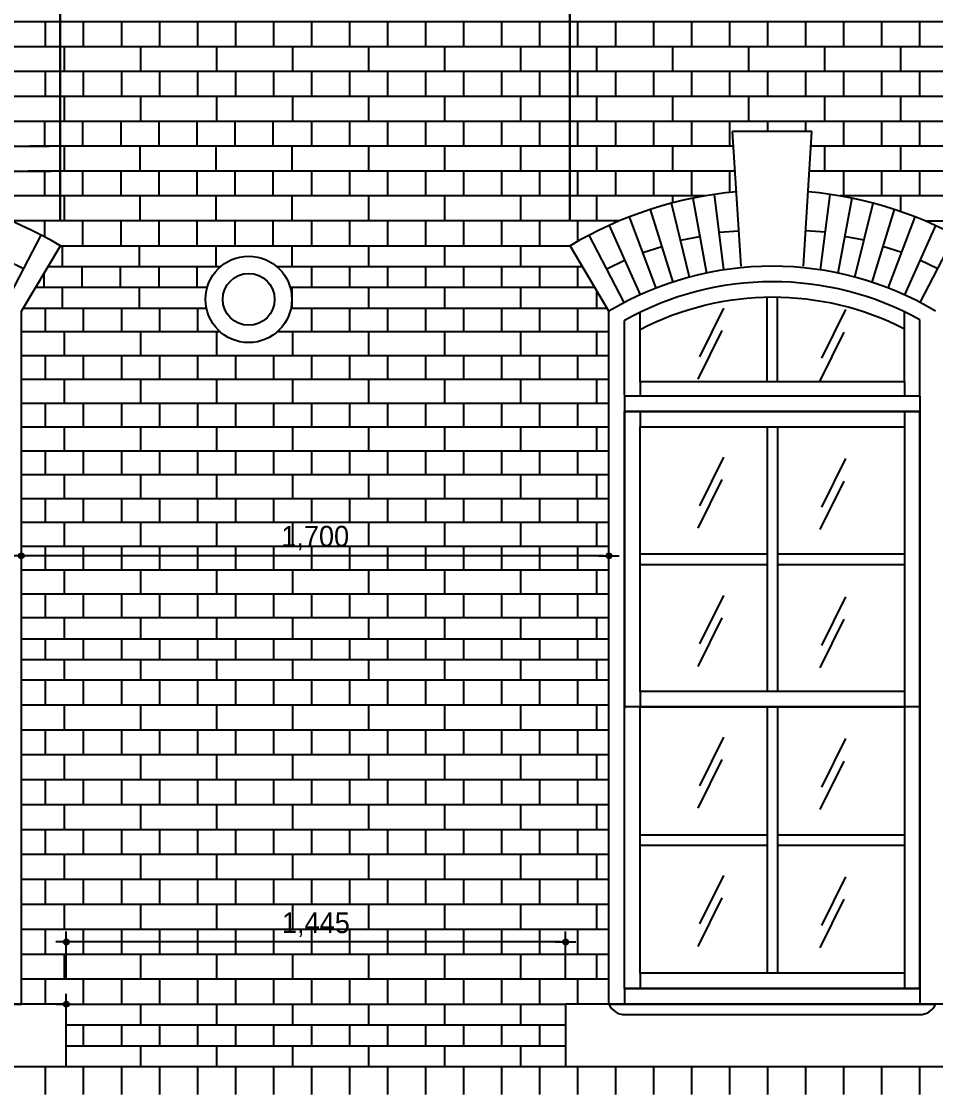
# Model space of a CAD drawing. Extents: x 206170 to 218785, y -171230 to -162320.
# Drawn here: x 211898 to 214543, y -167360 to -164255 of the extents above; entities that cross this region are included whole.
import ezdxf

# ---------------------------------------------------------------- set-up
doc = ezdxf.new("R2010")
doc.units = 0
doc.header["$LTSCALE"] = 50
doc.header["$MEASUREMENT"] = 0
doc.header["$PDMODE"] = 35
doc.header["$PDSIZE"] = -10
doc.layers.get('0').update_dxf_attribs({"linetype": 'CONTINUOUS'})
doc.layers.get('DEFPOINTS').update_dxf_attribs({"linetype": 'CONTINUOUS'})
for name, color, linetype in [('ele-3', 6, 'CONTINUOUS'), ('h', 5, 'CONTINUOUS'), ('HAT', 5, 'CONTINUOUS'), ('WID', 4, 'CONTINUOUS')]:
    doc.layers.add(name, color=color, linetype=linetype)
doc.styles.add('현창', font='HYWULM_0.TTF')
doc.dimstyles.new('ISO-25', dxfattribs={"dimscale": 20, "dimtxt": 4, "dimasz": 1, "dimexe": 2, "dimexo": 5, "dimtad": 1, "dimlunit": 6, "dimtxsty": '현창', "dimblk": 'DIMDOT', "dimcen": 2.5, "dimadec": 0, "dimazin": 0, "dimtfac": 1, "dimtmove": 0, "dimatfit": 3, "dimldrblk": 'DIMDOT', "dimfxl": 1, "dimarcsym": 0})

# ---------------------------------------------------------------- blocks, each defined once
blk = doc.blocks.new('DIMDOT')
at = {"linetype": 'Continuous'}
blk.add_line((-2, 0), (2, 0), dxfattribs=at)
for radius in [0.5, 0.25]:
    blk.add_circle((0, 0), radius, dxfattribs=at)
blk = doc.blocks.new('*D2')
at = {"color": 0, "lineweight": -2}
for p, q in [((210840.5, -164829.3), (210840.5, -164145.8)), ((212010.5, -164829.3), (212010.5, -164145.8)), ((211995.5, -164175.8), (210855.5, -164175.8))]:
    blk.add_line(p, q, dxfattribs=at)
at = {"layer": 'DEFPOINTS', "color": 0}
for p in [(210840.5, -164175.8), (210840.5, -164904.3), (212010.5, -164904.3)]:
    blk.add_point(p, dxfattribs=at)
at = {"color": 0, "lineweight": -2, "xscale": 15, "yscale": 15, "zscale": 15, "rotation": 180}
blk.add_blockref('DIMDOT', (210840.5, -164175.8), dxfattribs=at)
at = {"color": 0, "lineweight": -2, "xscale": 15, "yscale": 15, "zscale": 15}
blk.add_blockref('DIMDOT', (212010.5, -164175.8), dxfattribs=at)
at = {"color": 0, "insert": (211467.9, -164125), "char_height": 60, "attachment_point": 5, "style": '현창'}
blk.add_mtext('1,170', dxfattribs=at)
blk = doc.blocks.new('*D9')
at = {"color": 0, "lineweight": -2}
for p, q in [((210827.5, -167203.3), (210827.5, -167068.3)), ((212027.5, -167203.3), (212027.5, -167068.3)), ((212012.5, -167098.3), (210842.5, -167098.3))]:
    blk.add_line(p, q, dxfattribs=at)
at = {"layer": 'DEFPOINTS', "color": 0}
for p in [(210827.5, -167098.3), (210827.5, -167278.3), (212027.5, -167278.3)]:
    blk.add_point(p, dxfattribs=at)
at = {"color": 0, "lineweight": -2, "xscale": 15, "yscale": 15, "zscale": 15, "rotation": 180}
blk.add_blockref('DIMDOT', (210827.5, -167098.3), dxfattribs=at)
at = {"color": 0, "lineweight": -2, "xscale": 15, "yscale": 15, "zscale": 15}
blk.add_blockref('DIMDOT', (212027.5, -167098.3), dxfattribs=at)
at = {"color": 0, "insert": (211427.5, -167047.5), "char_height": 60, "attachment_point": 5, "style": '현창'}
blk.add_mtext('1,200', dxfattribs=at)
blk = doc.blocks.new('*D44')
at = {"color": 0, "lineweight": -2}
for p, q in [((212027.5, -167023.3), (212027.5, -166888.3)), ((213472.5, -167023.3), (213472.5, -166888.3)), ((213457.5, -166918.3), (212042.5, -166918.3))]:
    blk.add_line(p, q, dxfattribs=at)
at = {"layer": 'DEFPOINTS', "color": 0}
for p in [(212027.5, -166918.3), (212027.5, -167098.3), (213472.5, -167098.3)]:
    blk.add_point(p, dxfattribs=at)
at = {"color": 0, "lineweight": -2, "xscale": 15, "yscale": 15, "zscale": 15, "rotation": 180}
blk.add_blockref('DIMDOT', (212027.5, -166918.3), dxfattribs=at)
at = {"color": 0, "lineweight": -2, "xscale": 15, "yscale": 15, "zscale": 15}
blk.add_blockref('DIMDOT', (213472.5, -166918.3), dxfattribs=at)
at = {"color": 0, "insert": (212750, -166868), "char_height": 60, "attachment_point": 5, "style": '현창'}
blk.add_mtext('1,445', dxfattribs=at)
blk = doc.blocks.new('*D49')
at = {"color": 0, "lineweight": -2}
for p, q in [((211898, -165905.9), (211898, -165770.9)), ((213598, -165905.9), (213598, -165770.9)), ((213583, -165800.9), (211913, -165800.9))]:
    blk.add_line(p, q, dxfattribs=at)
at = {"layer": 'DEFPOINTS', "color": 0}
for p in [(211898, -165800.9), (211898, -165980.9), (213598, -165980.9)]:
    blk.add_point(p, dxfattribs=at)
at = {"color": 0, "lineweight": -2, "xscale": 15, "yscale": 15, "zscale": 15, "rotation": 180}
blk.add_blockref('DIMDOT', (211898, -165800.9), dxfattribs=at)
at = {"color": 0, "lineweight": -2, "xscale": 15, "yscale": 15, "zscale": 15}
blk.add_blockref('DIMDOT', (213598, -165800.9), dxfattribs=at)
at = {"color": 0, "insert": (212748, -165750.1), "char_height": 60, "attachment_point": 5, "style": '현창'}
blk.add_mtext('1,700', dxfattribs=at)
blk = doc.blocks.new('*D50')
at = {"color": 0, "lineweight": -2}
for p, q in [((212010.6, -164829.3), (212010.6, -164145.8)), ((213485.6, -164829.2), (213485.6, -164145.8)), ((213470.6, -164175.8), (212025.6, -164175.8))]:
    blk.add_line(p, q, dxfattribs=at)
at = {"layer": 'DEFPOINTS', "color": 0}
for p in [(212010.6, -164175.8), (212010.6, -164904.3), (213485.6, -164904.2)]:
    blk.add_point(p, dxfattribs=at)
at = {"color": 0, "lineweight": -2, "xscale": 15, "yscale": 15, "zscale": 15, "rotation": 180}
blk.add_blockref('DIMDOT', (212010.6, -164175.8), dxfattribs=at)
at = {"color": 0, "lineweight": -2, "xscale": 15, "yscale": 15, "zscale": 15}
blk.add_blockref('DIMDOT', (213485.6, -164175.8), dxfattribs=at)
at = {"color": 0, "insert": (212748, -164125.5), "char_height": 60, "attachment_point": 5, "style": '현창'}
blk.add_mtext('1,475', dxfattribs=at)
blk = doc.blocks.new('*D54')
at = {"color": 0, "lineweight": -2}
for p, q in [((209658, -164829.3), (209658, -163972.9)), ((213485, -164829.3), (213485, -163972.9)), ((213470, -164002.9), (209673, -164002.9))]:
    blk.add_line(p, q, dxfattribs=at)
at = {"layer": 'DEFPOINTS', "color": 0}
for p in [(209658, -164002.9), (209658, -164904.3), (213485, -164904.3)]:
    blk.add_point(p, dxfattribs=at)
at = {"color": 0, "lineweight": -2, "xscale": 15, "yscale": 15, "zscale": 15, "rotation": 180}
blk.add_blockref('DIMDOT', (209658, -164002.9), dxfattribs=at)
at = {"color": 0, "lineweight": -2, "xscale": 15, "yscale": 15, "zscale": 15}
blk.add_blockref('DIMDOT', (213485, -164002.9), dxfattribs=at)
at = {"color": 0, "insert": (211748, -163952.1), "char_height": 60, "attachment_point": 5, "style": '현창'}
blk.add_mtext('3,827', dxfattribs=at)

msp = doc.modelspace()

# ---------------------------------------------------------------- linework, layer by layer
at = {"layer": 'ele-3'}
for p, q in [((212010.574, -164904.272), (213485.495, -164904.272)), ((211974.854, -164964.272), (212474.294, -164964.272)), ((212636.775, -164964.272), (213139.294, -164964.272)), ((213139.294, -164964.272), (213521.215, -164964.272)), ((211939.134, -165024.272), (212435.535, -165024.272)), ((212675.535, -165024.272), (213100.535, -165024.272)), ((213100.535, -165024.272), (213556.935, -165024.272)), ((211903.414, -165084.272), (212433.06, -165084.272)), ((212678.009, -165084.272), (213098.06, -165084.272)), ((213098.06, -165084.272), (213594.596, -165084.272)), ((213598.035, -165980.887), (211898.035, -165980.887)), ((211898.035, -166040.887), (213598.035, -166040.887)), ((211898.035, -166100.887), (213598.035, -166100.887)), ((213598.035, -166160.887), (211898.035, -166160.887)), ((212027.476, -167098.309), (213472.476, -167098.309)), ((212027.476, -167158.309), (213472.476, -167158.309)), ((212027.476, -167218.309), (213472.476, -167218.309)), ((212027.476, -167278.309), (213472.476, -167278.309))]:
    msp.add_line(p, q, dxfattribs=at)
for points in [[(212017.211, -164964.272), (212017.211, -164904.272)], [(212239.152, -164964.272), (212239.152, -164904.272)], [(212461.093, -164964.272), (212461.093, -164904.272)], [(212681.093, -164964.272), (212681.093, -164904.272)], [(212903.035, -164964.272), (212903.035, -164904.272)], [(213123.035, -164964.272), (213123.035, -164904.272)], [(213343.035, -164964.272), (213343.035, -164904.272)], [(212074.152, -165024.272), (212074.152, -164964.272)], [(212184.152, -165024.272), (212184.152, -164964.272)], [(212296.093, -165024.272), (212296.093, -164964.272)], [(212406.093, -165024.272), (212406.093, -164964.272)], [(212738.035, -165024.272), (212738.035, -164964.272)], [(212848.035, -165024.272), (212848.035, -164964.272)], [(212958.035, -165024.272), (212958.035, -164964.272)], [(213068.035, -165024.272), (213068.035, -164964.272)], [(213178.035, -165024.272), (213178.035, -164964.272)], [(213288.035, -165024.272), (213288.035, -164964.272)], [(213398.035, -165024.272), (213398.035, -164964.272)], [(213508.035, -165024.272), (213508.035, -164964.272)], [(211964.152, -165024.272), (211964.152, -164982.248)], [(212017.211, -165084.272), (212017.211, -165024.272)], [(212239.152, -165084.272), (212239.152, -165024.272)], [(212681.093, -165084.272), (212681.093, -165024.272)], [(212903.035, -165084.272), (212903.035, -165024.272)], [(213123.035, -165084.272), (213123.035, -165024.272)], [(213343.035, -165084.272), (213343.035, -165024.272)], [(213563.035, -165084.272), (213563.035, -165034.518)], [(212023.035, -166040.887), (212023.035, -165980.865)], [(212243.035, -166040.887), (212243.035, -165980.865)], [(212463.035, -166040.887), (212463.035, -165980.865)], [(212683.035, -166040.887), (212683.035, -165980.887)], [(212903.035, -166040.887), (212903.035, -165980.887)], [(213123.035, -166040.887), (213123.035, -165980.887)], [(213343.035, -166040.887), (213343.035, -165980.887)], [(213563.035, -166040.887), (213563.035, -165980.887)], [(211968.035, -166100.887), (211968.035, -166040.887)], [(212078.035, -166100.887), (212078.035, -166040.887)], [(212188.035, -166100.887), (212188.035, -166040.887)], [(212298.035, -166100.887), (212298.035, -166040.887)], [(212408.035, -166100.887), (212408.035, -166040.887)], [(212518.035, -166100.887), (212518.035, -166040.887)], [(212628.035, -166100.887), (212628.035, -166040.887)], [(212738.035, -166100.887), (212738.035, -166040.887)], [(212848.035, -166100.887), (212848.035, -166040.887)], [(212958.035, -166100.887), (212958.035, -166040.887)], [(213068.035, -166100.887), (213068.035, -166040.887)], [(213178.035, -166100.887), (213178.035, -166040.887)], [(213288.035, -166100.887), (213288.035, -166040.887)], [(213398.035, -166100.887), (213398.035, -166040.887)], [(213508.035, -166100.887), (213508.035, -166040.887)], [(212023.035, -166160.887), (212023.035, -166100.865)], [(212243.035, -166160.887), (212243.035, -166100.865)], [(212463.035, -166160.887), (212463.035, -166100.865)], [(212683.035, -166160.887), (212683.035, -166100.887)], [(212903.035, -166160.887), (212903.035, -166100.887)], [(213123.035, -166160.887), (213123.035, -166100.887)], [(213343.035, -166160.887), (213343.035, -166100.887)], [(213563.035, -166160.887), (213563.035, -166100.887)], [(212243.035, -167158.309), (212243.035, -167098.309)], [(212463.035, -167158.309), (212463.035, -167098.309)], [(212683.035, -167158.309), (212683.035, -167098.309)], [(212903.035, -167158.309), (212903.035, -167098.309)], [(213123.035, -167158.309), (213123.035, -167098.309)], [(213343.035, -167158.309), (213343.035, -167098.309)], [(212078.035, -167218.309), (212078.035, -167158.309)], [(212188.035, -167218.309), (212188.035, -167158.309)], [(212298.035, -167218.309), (212298.035, -167158.309)], [(212408.035, -167218.309), (212408.035, -167158.309)], [(212518.035, -167218.309), (212518.035, -167158.309)], [(212628.035, -167218.309), (212628.035, -167158.309)], [(212738.035, -167218.309), (212738.035, -167158.309)], [(212848.035, -167218.309), (212848.035, -167158.309)], [(212958.035, -167218.309), (212958.035, -167158.309)], [(213068.035, -167218.309), (213068.035, -167158.309)], [(213178.035, -167218.309), (213178.035, -167158.309)], [(213288.035, -167218.309), (213288.035, -167158.309)], [(213398.035, -167218.309), (213398.035, -167158.309)], [(212243.035, -167278.309), (212243.035, -167218.309)], [(212463.035, -167278.309), (212463.035, -167218.309)], [(212683.035, -167278.309), (212683.035, -167218.309)], [(212903.035, -167278.309), (212903.035, -167218.309)], [(213123.035, -167278.309), (213123.035, -167218.309)], [(213343.035, -167278.309), (213343.035, -167218.309)]]:
    msp.add_lwpolyline(points, dxfattribs=at)
at = {"layer": 'h'}
for p, q in [((211410.785, -164255.288), (216579.977, -164255.288)), ((211410.785, -164327.397), (216579.977, -164327.397)), ((211410.785, -164399.506), (216579.977, -164399.506)), ((211410.785, -164471.616), (216579.977, -164471.616)), ((211410.785, -164543.725), (216579.977, -164543.725)), ((211537.809, -164615.834), (211978.261, -164615.834)), ((213958.261, -164615.834), (211922.469, -164615.834)), ((214923.261, -164615.834), (214182.809, -164615.834)), ((211533.186, -164687.944), (211982.883, -164687.944)), ((213962.883, -164687.944), (211917.847, -164687.944)), ((214927.883, -164687.944), (214178.186, -164687.944)), ((213875.547, -164760.053), (211620.522, -164760.053)), ((213840.622, -164766.657), (213880.506, -164983.067)), ((213930.449, -164973.993), (213903.419, -164755.584)), ((214210.62, -164973.993), (214237.65, -164755.584)), ((214300.447, -164766.657), (214260.563, -164983.067)), ((214840.547, -164760.053), (214267.463, -164760.053)), ((213717.366, -164799.204), (213782.492, -165009.369)), ((213831.137, -164994.871), (213778.54, -164781.212)), ((214309.932, -164994.871), (214362.529, -164781.212)), ((214423.703, -164799.204), (214358.577, -165009.369)), ((213628.556, -164832.163), (211867.513, -164832.163)), ((213734.716, -165026.518), (213657.29, -164820.578)), ((214406.353, -165026.518), (214483.779, -164820.578)), ((214512.513, -164832.163), (216579.977, -164832.163)), ((211853.721, -165068.551), (211954.895, -164873.193)), ((213642.348, -165068.551), (213541.174, -164873.193)), ((213598.498, -164845.266), (213687.954, -165046.265)), ((213916.934, -164864.789), (213973.985, -164861.132)), ((214224.135, -164864.789), (214167.084, -164861.132)), ((214542.571, -164845.266), (214453.115, -165046.265)), ((214498.721, -165068.551), (214599.895, -164873.193)), ((213804.839, -164888.041), (213861.083, -164877.676)), ((214336.23, -164888.041), (214279.986, -164877.676)), ((213696.003, -164923.548), (213750.65, -164906.614)), ((214445.066, -164923.548), (214390.419, -164906.614)), ((211904.308, -164970.872), (211852.843, -164945.766)), ((213591.761, -164970.872), (213643.226, -164945.766)), ((214549.308, -164970.872), (214497.843, -164945.766)), ((213929.347, -165084.544), (213859.774, -165225.246)), ((214282.311, -165088.995), (214212.738, -165229.697)), ((213924.604, -165149.364), (213855.031, -165290.065)), ((212473.101, -165153.239), (211898.035, -165153.239)), ((213135.716, -165153.239), (212637.968, -165153.239)), ((213598.035, -165153.239), (213135.716, -165153.239)), ((214277.568, -165153.815), (214207.994, -165294.516)), ((213598.035, -165222.21), (211898.035, -165222.21)), ((213598.035, -165291.18), (211898.035, -165291.18)), ((213598.035, -165360.151), (211898.035, -165360.151)), ((213598.035, -165429.122), (211898.035, -165429.122)), ((213598.035, -165498.092), (211898.035, -165498.092)), ((213929.347, -165515.525), (213859.774, -165656.227)), ((214282.311, -165519.976), (214212.738, -165660.678)), ((213598.035, -165567.063), (211898.035, -165567.063)), ((213924.604, -165580.344), (213855.031, -165721.046)), ((214277.568, -165584.795), (214207.994, -165725.497)), ((213598.035, -165636.034), (211898.035, -165636.034)), ((213598.035, -165705.004), (211898.035, -165705.004)), ((213598.035, -165773.975), (211898.035, -165773.975)), ((213598.035, -165842.946), (211898.035, -165842.946)), ((213598.035, -165911.916), (211898.035, -165911.916)), ((213929.347, -165915.525), (213859.774, -166056.227)), ((214282.311, -165919.976), (214212.738, -166060.678)), ((213924.604, -165980.344), (213855.031, -166121.046)), ((214277.568, -165984.795), (214207.994, -166125.497)), ((213598.035, -166232.996), (211898.035, -166232.996)), ((213598.035, -166305.106), (211898.035, -166305.106)), ((213929.347, -166325.525), (213859.774, -166466.227)), ((214282.311, -166329.976), (214212.738, -166470.678)), ((213598.035, -166377.215), (211898.035, -166377.215)), ((213924.604, -166390.344), (213855.031, -166531.046)), ((214277.568, -166394.795), (214207.994, -166535.497)), ((213598.035, -166449.324), (211898.035, -166449.324)), ((213598.035, -166521.434), (211898.035, -166521.434)), ((213598.035, -166593.543), (211898.035, -166593.543)), ((213598.035, -166665.652), (211898.035, -166665.652)), ((213929.347, -166725.525), (213859.774, -166866.227)), ((214282.311, -166729.976), (214212.738, -166870.678)), ((213598.035, -166737.762), (211898.035, -166737.762)), ((213924.604, -166790.344), (213855.031, -166931.046)), ((214277.568, -166794.795), (214207.994, -166935.497)), ((213598.035, -166809.871), (211898.035, -166809.871)), ((213598.035, -166881.981), (211898.035, -166881.981)), ((213598.035, -166954.09), (211898.035, -166954.09)), ((213598.035, -167026.199), (211898.035, -167026.199))]:
    msp.add_line(p, q, dxfattribs=at)
for points in [[(211968.035, -164327.397), (211968.035, -164255.288)], [(212078.035, -164327.397), (212078.035, -164255.288)], [(212188.035, -164327.397), (212188.035, -164255.288)], [(212298.035, -164327.397), (212298.035, -164255.288)], [(212408.035, -164327.397), (212408.035, -164255.288)], [(212518.035, -164327.397), (212518.035, -164255.288)], [(212628.035, -164327.397), (212628.035, -164255.288)], [(212738.035, -164327.397), (212738.035, -164255.288)], [(212848.035, -164327.397), (212848.035, -164255.288)], [(212958.035, -164327.397), (212958.035, -164255.288)], [(213068.035, -164327.397), (213068.035, -164255.288)], [(213178.035, -164327.397), (213178.035, -164255.288)], [(213288.035, -164327.397), (213288.035, -164255.288)], [(213398.035, -164327.397), (213398.035, -164255.288)], [(213508.035, -164327.397), (213508.035, -164255.288)], [(213618.035, -164327.397), (213618.035, -164255.288)], [(213728.035, -164327.397), (213728.035, -164255.288)], [(213838.035, -164327.397), (213838.035, -164255.288)], [(213948.035, -164327.397), (213948.035, -164255.288)], [(214058.035, -164327.397), (214058.035, -164255.288)], [(214168.035, -164327.397), (214168.035, -164255.288)], [(214278.035, -164327.397), (214278.035, -164255.288)], [(214388.035, -164327.397), (214388.035, -164255.288)], [(214498.035, -164327.397), (214498.035, -164255.288)], [(212023.035, -164399.506), (212023.035, -164327.397)], [(212243.035, -164399.506), (212243.035, -164327.397)], [(212463.035, -164399.506), (212463.035, -164327.397)], [(212683.035, -164399.506), (212683.035, -164327.397)], [(212903.035, -164399.506), (212903.035, -164327.397)], [(213123.035, -164399.506), (213123.035, -164327.397)], [(213343.035, -164399.506), (213343.035, -164327.397)], [(213563.035, -164399.506), (213563.035, -164327.397)], [(213783.035, -164399.506), (213783.035, -164327.397)], [(214003.035, -164399.506), (214003.035, -164327.397)], [(214223.035, -164399.506), (214223.035, -164327.397)], [(214443.035, -164399.506), (214443.035, -164327.397)], [(211968.035, -164471.616), (211968.035, -164399.506)], [(212078.035, -164471.616), (212078.035, -164399.506)], [(212188.035, -164471.616), (212188.035, -164399.506)], [(212298.035, -164471.616), (212298.035, -164399.506)], [(212408.035, -164471.616), (212408.035, -164399.506)], [(212518.035, -164471.616), (212518.035, -164399.506)], [(212628.035, -164471.616), (212628.035, -164399.506)], [(212738.035, -164471.616), (212738.035, -164399.506)], [(212848.035, -164471.616), (212848.035, -164399.506)], [(212958.035, -164471.616), (212958.035, -164399.506)], [(213068.035, -164471.616), (213068.035, -164399.506)], [(213178.035, -164471.616), (213178.035, -164399.506)], [(213288.035, -164471.616), (213288.035, -164399.506)], [(213398.035, -164471.616), (213398.035, -164399.506)], [(213508.035, -164471.616), (213508.035, -164399.506)], [(213618.035, -164471.616), (213618.035, -164399.506)], [(213728.035, -164471.616), (213728.035, -164399.506)], [(213838.035, -164471.616), (213838.035, -164399.506)], [(213948.035, -164471.616), (213948.035, -164399.506)], [(214058.035, -164471.616), (214058.035, -164399.506)], [(214168.035, -164471.616), (214168.035, -164399.506)], [(214278.035, -164471.616), (214278.035, -164399.506)], [(214388.035, -164471.616), (214388.035, -164399.506)], [(214498.035, -164471.616), (214498.035, -164399.506)], [(212023.035, -164543.725), (212023.035, -164471.616)], [(212243.035, -164543.725), (212243.035, -164471.616)], [(212463.035, -164543.725), (212463.035, -164471.616)], [(212683.035, -164543.725), (212683.035, -164471.616)], [(212903.035, -164543.725), (212903.035, -164471.616)], [(213123.035, -164543.725), (213123.035, -164471.616)], [(213343.035, -164543.725), (213343.035, -164471.616)], [(213563.035, -164543.725), (213563.035, -164471.616)], [(213783.035, -164543.725), (213783.035, -164471.616)], [(214003.035, -164543.725), (214003.035, -164471.616)], [(214223.035, -164543.725), (214223.035, -164471.616)], [(214443.035, -164543.725), (214443.035, -164471.616)], [(211966.093, -164615.834), (211966.093, -164543.725)], [(212076.093, -164615.834), (212076.093, -164543.725)], [(212186.093, -164615.834), (212186.093, -164543.725)], [(212296.093, -164615.834), (212296.093, -164543.725)], [(212406.093, -164615.834), (212406.093, -164543.725)], [(212516.093, -164615.834), (212516.093, -164543.725)], [(212626.093, -164615.834), (212626.093, -164543.725)], [(212738.035, -164615.834), (212738.035, -164543.725)], [(212848.035, -164615.834), (212848.035, -164543.725)], [(212958.035, -164615.834), (212958.035, -164543.725)], [(213068.035, -164615.834), (213068.035, -164543.725)], [(213178.035, -164615.834), (213178.035, -164543.725)], [(213288.035, -164615.834), (213288.035, -164543.725)], [(213398.035, -164615.834), (213398.035, -164543.725)], [(213508.035, -164615.834), (213508.035, -164543.725)], [(213618.035, -164615.834), (213618.035, -164543.725)], [(213728.035, -164615.834), (213728.035, -164543.725)], [(213838.035, -164615.834), (213838.035, -164543.725)], [(213948.035, -164615.834), (213948.035, -164543.725)], [(214058.035, -164573.309), (214058.035, -164543.725)], [(214168.035, -164573.309), (214168.035, -164543.725)], [(214278.035, -164615.834), (214278.035, -164543.725)], [(214388.035, -164615.834), (214388.035, -164543.725)], [(214498.035, -164615.834), (214498.035, -164543.725)], [(212023.035, -164687.944), (212023.035, -164615.834)], [(212241.093, -164687.944), (212241.093, -164615.834)], [(212461.093, -164687.944), (212461.093, -164615.834)], [(212681.093, -164687.944), (212681.093, -164615.834)], [(212903.035, -164687.944), (212903.035, -164615.834)], [(213123.035, -164687.944), (213123.035, -164615.834)], [(213343.035, -164687.944), (213343.035, -164615.834)], [(213563.035, -164687.944), (213563.035, -164615.834)], [(213783.035, -164687.944), (213783.035, -164615.834)], [(214223.035, -164687.944), (214223.035, -164615.834)], [(214443.035, -164687.944), (214443.035, -164615.834)], [(211966.093, -164760.053), (211966.093, -164687.944)], [(212076.093, -164760.053), (212076.093, -164687.944)], [(212186.093, -164760.053), (212186.093, -164687.944)], [(212296.093, -164760.053), (212296.093, -164687.944)], [(212406.093, -164760.053), (212406.093, -164687.944)], [(212516.093, -164760.053), (212516.093, -164687.944)], [(212626.093, -164760.053), (212626.093, -164687.944)], [(212738.035, -164760.053), (212738.035, -164687.944)], [(212848.035, -164760.053), (212848.035, -164687.944)], [(212958.035, -164760.053), (212958.035, -164687.944)], [(213068.035, -164760.053), (213068.035, -164687.944)], [(213178.035, -164760.053), (213178.035, -164687.944)], [(213288.035, -164760.053), (213288.035, -164687.944)], [(213398.035, -164760.053), (213398.035, -164687.944)], [(213508.035, -164760.053), (213508.035, -164687.944)], [(213618.035, -164760.053), (213618.035, -164687.944)], [(213728.035, -164760.053), (213728.035, -164687.944)], [(213838.035, -164760.053), (213838.035, -164687.944)], [(213948.035, -164749.888), (213948.035, -164687.944)], [(214278.035, -164760.053), (214278.035, -164687.944)], [(214388.035, -164760.053), (214388.035, -164687.944)], [(214498.035, -164760.053), (214498.035, -164687.944)], [(212023.035, -164832.163), (212023.035, -164760.053)], [(212241.093, -164832.163), (212241.093, -164760.053)], [(212461.093, -164832.163), (212461.093, -164760.053)], [(212681.093, -164832.163), (212681.093, -164760.053)], [(212903.035, -164832.163), (212903.035, -164760.053)], [(213123.035, -164832.163), (213123.035, -164760.053)], [(213343.035, -164832.163), (213343.035, -164760.053)], [(213563.035, -164832.163), (213563.035, -164760.053)], [(213783.035, -164780.035), (213783.035, -164760.053)], [(214443.035, -164805.671), (214443.035, -164760.053)], [(211966.093, -164879.12), (211966.093, -164832.163)], [(212076.093, -164904.272), (212076.093, -164832.163)], [(212186.093, -164904.272), (212186.093, -164832.163)], [(212296.093, -164904.272), (212296.093, -164832.163)], [(212406.093, -164904.272), (212406.093, -164832.163)], [(212516.093, -164904.272), (212516.093, -164832.163)], [(212626.093, -164904.272), (212626.093, -164832.163)], [(212738.035, -164904.272), (212738.035, -164832.163)], [(212848.035, -164904.272), (212848.035, -164832.163)], [(212958.035, -164904.272), (212958.035, -164832.163)], [(213068.035, -164904.272), (213068.035, -164832.163)], [(213178.035, -164904.272), (213178.035, -164832.163)], [(213288.035, -164904.272), (213288.035, -164832.163)], [(213398.035, -164904.272), (213398.035, -164832.163)], [(213508.035, -164891.199), (213508.035, -164832.163)], [(213618.035, -164836.633), (213618.035, -164832.163)], [(211968.035, -165153.239), (211968.035, -165084.272)], [(212078.035, -165153.239), (212078.035, -165084.272)], [(212188.035, -165153.239), (212188.035, -165084.272)], [(212298.035, -165153.239), (212298.035, -165084.272)], [(212408.035, -165153.239), (212408.035, -165084.272)], [(212738.035, -165153.239), (212738.035, -165084.272)], [(212848.035, -165153.239), (212848.035, -165084.272)], [(212958.035, -165153.239), (212958.035, -165084.272)], [(213068.035, -165153.239), (213068.035, -165084.272)], [(213178.035, -165153.239), (213178.035, -165084.272)], [(213288.035, -165153.239), (213288.035, -165084.272)], [(213398.035, -165153.239), (213398.035, -165084.272)], [(213508.035, -165153.239), (213508.035, -165084.272)], [(212023.035, -165222.206), (212023.035, -165153.239)], [(212243.035, -165222.206), (212243.035, -165153.239)], [(212463.035, -165222.206), (212463.035, -165153.239)], [(212683.035, -165222.206), (212683.035, -165153.239)], [(212903.035, -165222.206), (212903.035, -165153.239)], [(213123.035, -165222.206), (213123.035, -165153.239)], [(213343.035, -165222.206), (213343.035, -165153.239)], [(213563.035, -165222.206), (213563.035, -165153.239)], [(211968.035, -165291.177), (211968.035, -165222.21)], [(212078.035, -165291.177), (212078.035, -165222.21)], [(212188.035, -165291.177), (212188.035, -165222.21)], [(212298.035, -165291.177), (212298.035, -165222.21)], [(212408.035, -165291.177), (212408.035, -165222.21)], [(212518.035, -165291.177), (212518.035, -165222.21)], [(212628.035, -165291.177), (212628.035, -165222.21)], [(212738.035, -165291.177), (212738.035, -165222.21)], [(212848.035, -165291.177), (212848.035, -165222.21)], [(212958.035, -165291.177), (212958.035, -165222.21)], [(213068.035, -165291.177), (213068.035, -165222.21)], [(213178.035, -165291.177), (213178.035, -165222.21)], [(213288.035, -165291.177), (213288.035, -165222.21)], [(213398.035, -165291.177), (213398.035, -165222.21)], [(213508.035, -165291.177), (213508.035, -165222.21)], [(212023.035, -165360.144), (212023.035, -165291.177)], [(212243.035, -165360.144), (212243.035, -165291.177)], [(212463.035, -165360.144), (212463.035, -165291.177)], [(212683.035, -165360.144), (212683.035, -165291.177)], [(212903.035, -165360.144), (212903.035, -165291.177)], [(213123.035, -165360.144), (213123.035, -165291.177)], [(213343.035, -165360.144), (213343.035, -165291.177)], [(213563.035, -165360.144), (213563.035, -165291.177)], [(211968.035, -165429.114), (211968.035, -165360.147)], [(212078.035, -165429.114), (212078.035, -165360.147)], [(212188.035, -165429.114), (212188.035, -165360.147)], [(212298.035, -165429.114), (212298.035, -165360.147)], [(212408.035, -165429.114), (212408.035, -165360.147)], [(212518.035, -165429.114), (212518.035, -165360.147)], [(212628.035, -165429.118), (212628.035, -165360.151)], [(212738.035, -165429.118), (212738.035, -165360.151)], [(212848.035, -165429.118), (212848.035, -165360.151)], [(212958.035, -165429.118), (212958.035, -165360.151)], [(213068.035, -165429.118), (213068.035, -165360.151)], [(213178.035, -165429.118), (213178.035, -165360.151)], [(213288.035, -165429.118), (213288.035, -165360.151)], [(213398.035, -165429.118), (213398.035, -165360.151)], [(213508.035, -165429.118), (213508.035, -165360.151)], [(212023.035, -165498.081), (212023.035, -165429.114)], [(212243.035, -165498.081), (212243.035, -165429.114)], [(212463.035, -165498.081), (212463.035, -165429.114)], [(212683.035, -165498.085), (212683.035, -165429.118)], [(212903.035, -165498.085), (212903.035, -165429.118)], [(213123.035, -165498.085), (213123.035, -165429.118)], [(213343.035, -165498.085), (213343.035, -165429.118)], [(213563.035, -165498.085), (213563.035, -165429.118)], [(211968.035, -165567.052), (211968.035, -165498.085)], [(212078.035, -165567.052), (212078.035, -165498.085)], [(212188.035, -165567.052), (212188.035, -165498.085)], [(212298.035, -165567.052), (212298.035, -165498.085)], [(212408.035, -165567.052), (212408.035, -165498.085)], [(212518.035, -165567.052), (212518.035, -165498.085)], [(212628.035, -165567.059), (212628.035, -165498.092)], [(212738.035, -165567.059), (212738.035, -165498.092)], [(212848.035, -165567.059), (212848.035, -165498.092)], [(212958.035, -165567.059), (212958.035, -165498.092)], [(213068.035, -165567.059), (213068.035, -165498.092)], [(213178.035, -165567.059), (213178.035, -165498.092)], [(213288.035, -165567.059), (213288.035, -165498.092)], [(213398.035, -165567.059), (213398.035, -165498.092)], [(213508.035, -165567.059), (213508.035, -165498.092)], [(212023.035, -165636.019), (212023.035, -165567.052)], [(212243.035, -165636.019), (212243.035, -165567.052)], [(212463.035, -165636.019), (212463.035, -165567.052)], [(212683.035, -165636.026), (212683.035, -165567.059)], [(212903.035, -165636.026), (212903.035, -165567.059)], [(213123.035, -165636.026), (213123.035, -165567.059)], [(213343.035, -165636.026), (213343.035, -165567.059)], [(213563.035, -165636.026), (213563.035, -165567.059)], [(211968.035, -165704.99), (211968.035, -165636.023)], [(212078.035, -165704.99), (212078.035, -165636.023)], [(212188.035, -165704.99), (212188.035, -165636.023)], [(212298.035, -165704.99), (212298.035, -165636.023)], [(212408.035, -165704.99), (212408.035, -165636.023)], [(212518.035, -165704.99), (212518.035, -165636.023)], [(212628.035, -165705.001), (212628.035, -165636.034)], [(212738.035, -165705.001), (212738.035, -165636.034)], [(212848.035, -165705.001), (212848.035, -165636.034)], [(212958.035, -165705.001), (212958.035, -165636.034)], [(213068.035, -165705.001), (213068.035, -165636.034)], [(213178.035, -165705.001), (213178.035, -165636.034)], [(213288.035, -165705.001), (213288.035, -165636.034)], [(213398.035, -165705.001), (213398.035, -165636.034)], [(213508.035, -165705.001), (213508.035, -165636.034)], [(212023.035, -165773.956), (212023.035, -165704.99)], [(212243.035, -165773.956), (212243.035, -165704.99)], [(212463.035, -165773.956), (212463.035, -165704.99)], [(212683.035, -165773.968), (212683.035, -165705.001)], [(212903.035, -165773.968), (212903.035, -165705.001)], [(213123.035, -165773.968), (213123.035, -165705.001)], [(213343.035, -165773.968), (213343.035, -165705.001)], [(213563.035, -165773.968), (213563.035, -165705.001)], [(211968.035, -165842.927), (211968.035, -165773.96)], [(212078.035, -165842.927), (212078.035, -165773.96)], [(212188.035, -165842.927), (212188.035, -165773.96)], [(212298.035, -165842.927), (212298.035, -165773.96)], [(212408.035, -165842.927), (212408.035, -165773.96)], [(212518.035, -165842.927), (212518.035, -165773.96)], [(212628.035, -165842.942), (212628.035, -165773.975)], [(212738.035, -165842.942), (212738.035, -165773.975)], [(212848.035, -165842.942), (212848.035, -165773.975)], [(212958.035, -165842.942), (212958.035, -165773.975)], [(213068.035, -165842.942), (213068.035, -165773.975)], [(213178.035, -165842.942), (213178.035, -165773.975)], [(213288.035, -165842.942), (213288.035, -165773.975)], [(213398.035, -165842.942), (213398.035, -165773.975)], [(213508.035, -165842.942), (213508.035, -165773.975)], [(212023.035, -165911.894), (212023.035, -165842.927)], [(212243.035, -165911.894), (212243.035, -165842.927)], [(212463.035, -165911.894), (212463.035, -165842.927)], [(212683.035, -165911.909), (212683.035, -165842.942)], [(212903.035, -165911.909), (212903.035, -165842.942)], [(213123.035, -165911.909), (213123.035, -165842.942)], [(213343.035, -165911.909), (213343.035, -165842.942)], [(213563.035, -165911.909), (213563.035, -165842.942)], [(211968.035, -165980.865), (211968.035, -165911.898)], [(212078.035, -165980.865), (212078.035, -165911.898)], [(212188.035, -165980.865), (212188.035, -165911.898)], [(212298.035, -165980.865), (212298.035, -165911.898)], [(212408.035, -165980.865), (212408.035, -165911.898)], [(212518.035, -165980.865), (212518.035, -165911.898)], [(212628.035, -165980.883), (212628.035, -165911.916)], [(212738.035, -165980.883), (212738.035, -165911.916)], [(212848.035, -165980.883), (212848.035, -165911.916)], [(212958.035, -165980.883), (212958.035, -165911.916)], [(213068.035, -165980.883), (213068.035, -165911.916)], [(213178.035, -165980.883), (213178.035, -165911.916)], [(213288.035, -165980.883), (213288.035, -165911.916)], [(213398.035, -165980.883), (213398.035, -165911.916)], [(213508.035, -165980.883), (213508.035, -165911.916)], [(211968.035, -166232.996), (211968.035, -166160.887)], [(212078.035, -166232.996), (212078.035, -166160.887)], [(212188.035, -166232.996), (212188.035, -166160.887)], [(212298.035, -166232.996), (212298.035, -166160.887)], [(212408.035, -166232.996), (212408.035, -166160.887)], [(212518.035, -166232.996), (212518.035, -166160.887)], [(212628.035, -166232.996), (212628.035, -166160.887)], [(212738.035, -166232.996), (212738.035, -166160.887)], [(212848.035, -166232.996), (212848.035, -166160.887)], [(212958.035, -166232.996), (212958.035, -166160.887)], [(213068.035, -166232.996), (213068.035, -166160.887)], [(213178.035, -166232.996), (213178.035, -166160.887)], [(213288.035, -166232.996), (213288.035, -166160.887)], [(213398.035, -166232.996), (213398.035, -166160.887)], [(213508.035, -166232.996), (213508.035, -166160.887)], [(212023.035, -166305.106), (212023.035, -166232.996)], [(212243.035, -166305.106), (212243.035, -166232.996)], [(212463.035, -166305.106), (212463.035, -166232.996)], [(212683.035, -166305.106), (212683.035, -166232.996)], [(212903.035, -166305.106), (212903.035, -166232.996)], [(213123.035, -166305.106), (213123.035, -166232.996)], [(213343.035, -166305.106), (213343.035, -166232.996)], [(213563.035, -166305.106), (213563.035, -166232.996)], [(211968.035, -166377.215), (211968.035, -166305.106)], [(212078.035, -166377.215), (212078.035, -166305.106)], [(212188.035, -166377.215), (212188.035, -166305.106)], [(212298.035, -166377.215), (212298.035, -166305.106)], [(212408.035, -166377.215), (212408.035, -166305.106)], [(212518.035, -166377.215), (212518.035, -166305.106)], [(212628.035, -166377.215), (212628.035, -166305.106)], [(212738.035, -166377.215), (212738.035, -166305.106)], [(212848.035, -166377.215), (212848.035, -166305.106)], [(212958.035, -166377.215), (212958.035, -166305.106)], [(213068.035, -166377.215), (213068.035, -166305.106)], [(213178.035, -166377.215), (213178.035, -166305.106)], [(213288.035, -166377.215), (213288.035, -166305.106)], [(213398.035, -166377.215), (213398.035, -166305.106)], [(213508.035, -166377.215), (213508.035, -166305.106)], [(212023.035, -166449.324), (212023.035, -166377.215)], [(212243.035, -166449.324), (212243.035, -166377.215)], [(212463.035, -166449.324), (212463.035, -166377.215)], [(212683.035, -166449.324), (212683.035, -166377.215)], [(212903.035, -166449.324), (212903.035, -166377.215)], [(213123.035, -166449.324), (213123.035, -166377.215)], [(213343.035, -166449.324), (213343.035, -166377.215)], [(213563.035, -166449.324), (213563.035, -166377.215)], [(211968.035, -166521.434), (211968.035, -166449.324)], [(212078.035, -166521.434), (212078.035, -166449.324)], [(212188.035, -166521.434), (212188.035, -166449.324)], [(212298.035, -166521.434), (212298.035, -166449.324)], [(212408.035, -166521.434), (212408.035, -166449.324)], [(212518.035, -166521.434), (212518.035, -166449.324)], [(212628.035, -166521.434), (212628.035, -166449.324)], [(212738.035, -166521.434), (212738.035, -166449.324)], [(212848.035, -166521.434), (212848.035, -166449.324)], [(212958.035, -166521.434), (212958.035, -166449.324)], [(213068.035, -166521.434), (213068.035, -166449.324)], [(213178.035, -166521.434), (213178.035, -166449.324)], [(213288.035, -166521.434), (213288.035, -166449.324)], [(213398.035, -166521.434), (213398.035, -166449.324)], [(213508.035, -166521.434), (213508.035, -166449.324)], [(212023.035, -166593.543), (212023.035, -166521.434)], [(212243.035, -166593.543), (212243.035, -166521.434)], [(212463.035, -166593.543), (212463.035, -166521.434)], [(212683.035, -166593.543), (212683.035, -166521.434)], [(212903.035, -166593.543), (212903.035, -166521.434)], [(213123.035, -166593.543), (213123.035, -166521.434)], [(213343.035, -166593.543), (213343.035, -166521.434)], [(213563.035, -166593.543), (213563.035, -166521.434)], [(211968.035, -166665.652), (211968.035, -166593.543)], [(212078.035, -166665.652), (212078.035, -166593.543)], [(212188.035, -166665.652), (212188.035, -166593.543)], [(212298.035, -166665.652), (212298.035, -166593.543)], [(212408.035, -166665.652), (212408.035, -166593.543)], [(212518.035, -166665.652), (212518.035, -166593.543)], [(212628.035, -166665.652), (212628.035, -166593.543)], [(212738.035, -166665.652), (212738.035, -166593.543)], [(212848.035, -166665.652), (212848.035, -166593.543)], [(212958.035, -166665.652), (212958.035, -166593.543)], [(213068.035, -166665.652), (213068.035, -166593.543)], [(213178.035, -166665.652), (213178.035, -166593.543)], [(213288.035, -166665.652), (213288.035, -166593.543)], [(213398.035, -166665.652), (213398.035, -166593.543)], [(213508.035, -166665.652), (213508.035, -166593.543)], [(212023.035, -166737.762), (212023.035, -166665.652)], [(212243.035, -166737.762), (212243.035, -166665.652)], [(212463.035, -166737.762), (212463.035, -166665.652)], [(212683.035, -166737.762), (212683.035, -166665.652)], [(212903.035, -166737.762), (212903.035, -166665.652)], [(213123.035, -166737.762), (213123.035, -166665.652)], [(213343.035, -166737.762), (213343.035, -166665.652)], [(213563.035, -166737.762), (213563.035, -166665.652)], [(211968.035, -166809.871), (211968.035, -166737.762)], [(212078.035, -166809.871), (212078.035, -166737.762)], [(212188.035, -166809.871), (212188.035, -166737.762)], [(212298.035, -166809.871), (212298.035, -166737.762)], [(212408.035, -166809.871), (212408.035, -166737.762)], [(212518.035, -166809.871), (212518.035, -166737.762)], [(212628.035, -166809.871), (212628.035, -166737.762)], [(212738.035, -166809.871), (212738.035, -166737.762)], [(212848.035, -166809.871), (212848.035, -166737.762)], [(212958.035, -166809.871), (212958.035, -166737.762)], [(213068.035, -166809.871), (213068.035, -166737.762)], [(213178.035, -166809.871), (213178.035, -166737.762)], [(213288.035, -166809.871), (213288.035, -166737.762)], [(213398.035, -166809.871), (213398.035, -166737.762)], [(213508.035, -166809.871), (213508.035, -166737.762)], [(212023.035, -166881.981), (212023.035, -166809.871)], [(212243.035, -166881.981), (212243.035, -166809.871)], [(212463.035, -166881.981), (212463.035, -166809.871)], [(212683.035, -166881.981), (212683.035, -166809.871)], [(212903.035, -166881.981), (212903.035, -166809.871)], [(213123.035, -166881.981), (213123.035, -166809.871)], [(213343.035, -166881.981), (213343.035, -166809.871)], [(213563.035, -166881.981), (213563.035, -166809.871)], [(211968.035, -166954.09), (211968.035, -166881.981)], [(212078.035, -166954.09), (212078.035, -166881.981)], [(212188.035, -166954.09), (212188.035, -166881.981)], [(212298.035, -166954.09), (212298.035, -166881.981)], [(212408.035, -166954.09), (212408.035, -166881.981)], [(212518.035, -166954.09), (212518.035, -166881.981)], [(212628.035, -166954.09), (212628.035, -166881.981)], [(212738.035, -166954.09), (212738.035, -166881.981)], [(212848.035, -166954.09), (212848.035, -166881.981)], [(212958.035, -166954.09), (212958.035, -166881.981)], [(213068.035, -166954.09), (213068.035, -166881.981)], [(213178.035, -166954.09), (213178.035, -166881.981)], [(213288.035, -166954.09), (213288.035, -166881.981)], [(213398.035, -166954.09), (213398.035, -166881.981)], [(213508.035, -166954.09), (213508.035, -166881.981)], [(212023.035, -167026.199), (212023.035, -166954.09)], [(212243.035, -167026.199), (212243.035, -166954.09)], [(212463.035, -167026.199), (212463.035, -166954.09)], [(212683.035, -167026.199), (212683.035, -166954.09)], [(212903.035, -167026.199), (212903.035, -166954.09)], [(213123.035, -167026.199), (213123.035, -166954.09)], [(213343.035, -167026.199), (213343.035, -166954.09)], [(213563.035, -167026.199), (213563.035, -166954.09)], [(211968.035, -167098.309), (211968.035, -167026.199)], [(212078.035, -167098.309), (212078.035, -167026.199)], [(212188.035, -167098.309), (212188.035, -167026.199)], [(212298.035, -167098.309), (212298.035, -167026.199)], [(212408.035, -167098.309), (212408.035, -167026.199)], [(212518.035, -167098.309), (212518.035, -167026.199)], [(212628.035, -167098.309), (212628.035, -167026.199)], [(212738.035, -167098.309), (212738.035, -167026.199)], [(212848.035, -167098.309), (212848.035, -167026.199)], [(212958.035, -167098.309), (212958.035, -167026.199)], [(213068.035, -167098.309), (213068.035, -167026.199)], [(213178.035, -167098.309), (213178.035, -167026.199)], [(213288.035, -167098.309), (213288.035, -167026.199)], [(213398.035, -167098.309), (213398.035, -167026.199)], [(213508.035, -167098.309), (213508.035, -167026.199)], [(211968.035, -167359.661), (211968.035, -167278.309)], [(212078.035, -167359.661), (212078.035, -167278.309)], [(212188.035, -167359.661), (212188.035, -167278.309)], [(212298.035, -167359.661), (212298.035, -167278.309)], [(212408.035, -167359.661), (212408.035, -167278.309)], [(212518.035, -167359.661), (212518.035, -167278.309)], [(212628.035, -167359.661), (212628.035, -167278.309)], [(212738.035, -167359.661), (212738.035, -167278.309)], [(212848.035, -167359.661), (212848.035, -167278.309)], [(212958.035, -167359.661), (212958.035, -167278.309)], [(213068.035, -167359.661), (213068.035, -167278.309)], [(213178.035, -167359.661), (213178.035, -167278.309)], [(213288.035, -167359.661), (213288.035, -167278.309)], [(213398.035, -167359.661), (213398.035, -167278.309)], [(213508.035, -167359.661), (213508.035, -167278.309)], [(213618.035, -167359.661), (213618.035, -167278.309)], [(213728.035, -167359.661), (213728.035, -167278.309)], [(213838.035, -167359.661), (213838.035, -167278.309)], [(213948.035, -167359.661), (213948.035, -167278.309)], [(214058.035, -167359.661), (214058.035, -167278.309)], [(214168.035, -167359.661), (214168.035, -167278.309)], [(214278.035, -167359.661), (214278.035, -167278.309)], [(214388.035, -167359.661), (214388.035, -167278.309)], [(214498.035, -167359.661), (214498.035, -167278.309)]]:
    msp.add_lwpolyline(points, dxfattribs=at)
msp.add_circle((212555.535, -165059.272), 75, dxfattribs=at)
at = {"layer": 'HAT'}
for p, q in [((213688.035, -165147.241), (213688.035, -165096.873)), ((214453.035, -165145.236), (214453.035, -165094.996)), ((213688.035, -165298.309), (213688.035, -165338.309)), ((214453.035, -165298.309), (214453.035, -165338.309)), ((213643.035, -165338.309), (213643.035, -165383.309)), ((214498.035, -165338.309), (214498.035, -165383.309)), ((213688.035, -165383.309), (213688.035, -165428.309)), ((214453.035, -165383.309), (214453.035, -165428.309)), ((213688.035, -166193.309), (213688.035, -166238.309)), ((214453.035, -166193.309), (214453.035, -166238.309)), ((213688.035, -167008.309), (213688.035, -167053.309)), ((214453.035, -167008.309), (214453.035, -167053.309)), ((213643.035, -167053.309), (213643.035, -167098.309)), ((214498.035, -167053.309), (214498.035, -167098.309))]:
    msp.add_line(p, q, dxfattribs=at)
at = {"layer": 'WID'}
for p, q in [((214185.535, -164573.309), (213955.535, -164573.309)), ((213980.535, -164963.309), (213955.535, -164573.309)), ((214160.535, -164963.309), (214185.535, -164573.309)), ((211898.035, -165093.309), (212010.574, -164904.272)), ((213598.035, -165093.309), (213485.495, -164904.272)), ((214055.535, -165298.309), (214055.535, -165053.394)), ((214085.535, -165298.309), (214085.535, -165053.348)), ((211898.035, -167098.309), (211898.035, -165093.309)), ((213598.035, -167098.309), (213598.035, -165093.309)), ((213643.035, -165336.783), (213643.035, -165120.4)), ((214498.035, -165336.783), (214498.035, -165118.238)), ((213688.035, -165298.309), (213688.035, -165147.241)), ((214453.035, -165298.309), (214453.035, -165145.236)), ((214453.035, -165298.309), (213688.035, -165298.309)), ((213643.035, -165338.309), (214498.035, -165338.309)), ((214055.535, -165428.309), (214055.535, -166193.309)), ((214085.535, -165428.309), (214085.535, -166193.309)), ((213643.035, -167053.309), (213643.035, -165507.457)), ((214498.035, -167053.309), (214498.035, -165507.457)), ((213688.035, -165795.809), (214055.535, -165795.809)), ((214085.535, -165795.809), (214453.035, -165795.809)), ((213688.035, -165825.809), (214055.535, -165825.809)), ((214085.535, -165825.809), (214453.035, -165825.809)), ((214055.535, -166238.309), (214055.535, -167008.309)), ((214085.535, -166238.309), (214085.535, -167008.309)), ((213688.035, -166608.309), (214055.535, -166608.309)), ((214085.535, -166608.309), (214453.035, -166608.309)), ((213688.035, -166638.309), (214055.535, -166638.309)), ((214085.535, -166638.309), (214453.035, -166638.309)), ((213643.035, -167053.309), (214498.035, -167053.309)), ((210953.035, -167098.309), (211898.035, -167098.309)), ((213598.035, -167098.309), (214543.035, -167098.309)), ((213644.222, -167128.309), (214498.788, -167128.309))]:
    msp.add_line(p, q, dxfattribs=at)
for points in [[(214498.035, -166243.309), (214498.035, -165383.309), (213643.035, -165383.309), (213643.035, -166243.309)], [(214498.035, -166193.309), (214498.035, -167053.309), (213643.035, -167053.309), (213643.035, -166193.309)]]:
    msp.add_lwpolyline(points, dxfattribs=at)
for points in [[(214498.035, -166238.309), (213643.035, -166238.309), (213643.035, -165383.309), (214498.035, -165383.309)], [(214453.035, -166193.309), (213688.035, -166193.309), (213688.035, -165428.309), (214453.035, -165428.309)], [(214453.035, -167008.309), (213688.035, -167008.309), (213688.035, -166238.309), (214453.035, -166238.309)], [(212027.476, -167098.309), (210827.476, -167098.309), (210827.476, -167278.309), (212027.476, -167278.309)], [(214672.476, -167098.309), (213472.476, -167098.309), (213472.476, -167278.309), (214672.476, -167278.309)]]:
    msp.add_lwpolyline(points, close=True, dxfattribs=at)
msp.add_circle((212555.535, -165059.272), 125, dxfattribs=at)
for centre, radius, start, end in [((211425.535, -165886.987), 1143.678, 59.233406, 84.79268), ((214070.535, -165886.987), 1143.678, 95.20732, 120.766594), ((214070.535, -165886.987), 1143.678, 59.233406, 84.79268), ((214070.535, -165886.987), 923.678, 59.233406, 120.766594), ((214072.476, -165886.987), 878.678, 61.032254, 119.257513), ((214072.476, -165886.987), 833.678, 62.839682, 117.460615), ((213643.252, -167079.248), 49.07, 202.857171, 271.133375), ((214497.818, -167079.248), 49.07, 268.866625, 337.142829)]:
    msp.add_arc(centre, radius, start, end, dxfattribs=at)

# ---------------------------------------------------------------- dimensions: what is measured, and where the dimension line sits
for base, p1, p2, picture, middle in [((209658.035, -164002.905), (213485.035, -164904.272), (209658.035, -164904.272), '*D54', (211748.035, -164002.905)), ((210840.495, -164175.821), (212010.494, -164904.269), (210840.495, -164904.272), '*D2', (211467.902, -164175.821)), ((212010.574, -164175.821), (213485.574, -164904.231), (212010.574, -164904.272), '*D50', (212747.955, -164175.821)), ((211898.035, -165800.887), (213598.035, -165980.887), (211898.035, -165980.887), '*D49', (212748.035, -165800.887)), ((212027.476, -166918.309), (213472.476, -167098.309), (212027.476, -167098.309), '*D44', (212749.976, -166918.309)), ((210827.476, -167098.309), (212027.476, -167278.309), (210827.476, -167278.309), '*D9', (211427.476, -167098.309))]:
    dim = msp.add_linear_dim(base=base, p1=p1, p2=p2, angle=180, dimstyle='ISO-25', override={"dimscale": 15, "dimtxt": 4, "dimasz": 1, "dimexe": 2, "dimexo": 5, "dimgap": 1, "dimlunit": 6, "dimdle": 2, "dimtix": 1})
    dim.commit()
    dim.dimension.update_dxf_attribs({"geometry": picture, "text_midpoint": middle, "dimtype": 128})

doc.saveas('drawing.dxf')
